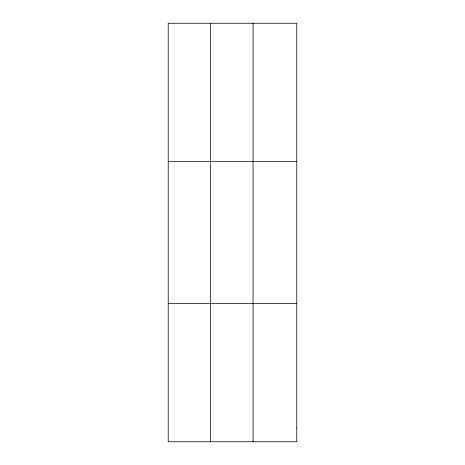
<?xml version="1.0" encoding="UTF-8"?>
<svg xmlns="http://www.w3.org/2000/svg" width="465" height="465" viewBox="0 0 465 465"><rect width="100%" height="100%" fill="white"/><g stroke="black" fill="none" stroke-linecap="round" stroke-linejoin="round"><path stroke-width="0.7" d="M210.645 441.75L210.645 23.25M253.07 441.75L253.07 23.25M168.22 161.355L296.78 161.355M168.22 303.645L296.78 303.645M296.78 427.94L296.78 441.75L168.22 441.75L168.22 23.25L296.78 23.25L296.78 427.94"/></g></svg>
